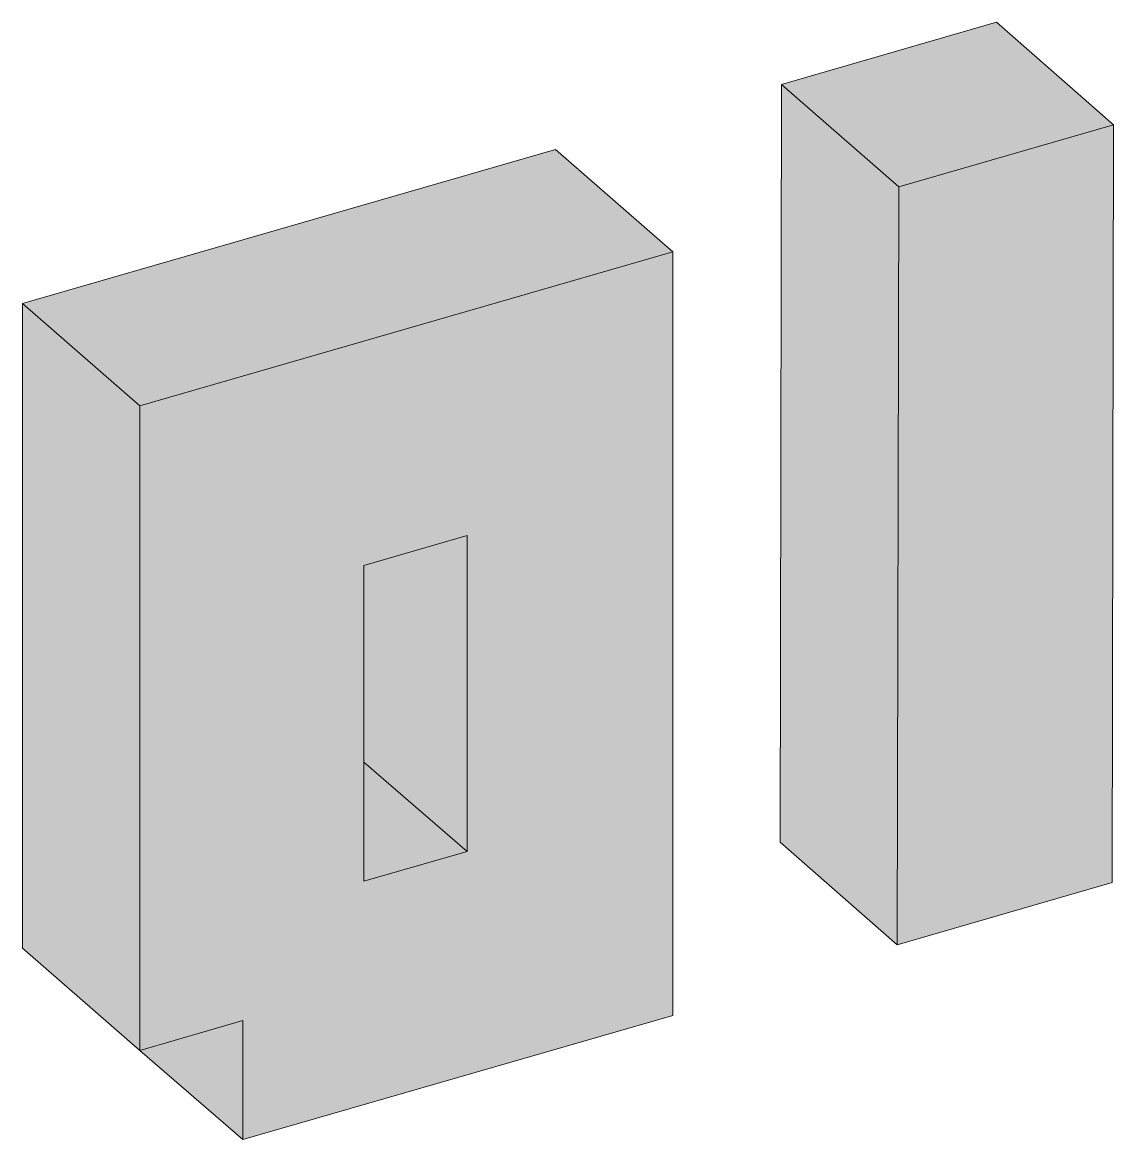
# Model space of a CAD drawing. Header units: millimetres. Extents: x 302.3 to 320.1, y 193.4 to 211.6.
import ezdxf

# ---------------------------------------------------------------- set-up
doc = ezdxf.new("R2010")
doc.units = ezdxf.units.MM
doc.header["$MEASUREMENT"] = 0
doc.layers.add('Layer 3', color=7, linetype='Continuous', lineweight=0)

msp = doc.modelspace()

# ---------------------------------------------------------------- hatches: boundary and pattern name
at = {"layer": 'Layer 3', "true_color": 0xbfbfbf, "transparency": 33554687}
h = msp.add_hatch(color=9, dxfattribs=at)
h.dxf.hatch_style = 2
h.paths.add_polyline_path([(316.571, 208.888), (314.661, 210.558), (318.166, 211.571), (320.075, 209.9)])
h = msp.add_hatch(color=9, dxfattribs=at)
h.dxf.hatch_style = 2
h.paths.add_polyline_path([(316.547, 196.532), (316.571, 208.888), (314.661, 210.558), (314.638, 198.202)])
at = {"layer": 'Layer 3', "true_color": 0x7f7f7f, "transparency": 33554687}
h = msp.add_hatch(color=8, dxfattribs=at)
h.dxf.hatch_style = 2
h.paths.add_polyline_path([(320.075, 209.9), (320.051, 197.544), (316.547, 196.532), (316.571, 208.888)])
at = {"layer": 'Layer 3', "true_color": 0xbfbfbf, "transparency": 33554687}
h = msp.add_hatch(color=9, dxfattribs=at)
h.dxf.hatch_style = 2
h.paths.add_polyline_path([(310.976, 209.496), (312.889, 207.83), (304.199, 205.32), (302.286, 206.986)])
at = {"layer": 'Layer 3', "true_color": 0x7f7f7f, "transparency": 33554687}
h = msp.add_hatch(color=8, dxfattribs=at)
h.dxf.hatch_style = 2
edge = h.paths.add_edge_path()
edge.add_spline(control_points=[(309.536, 201.259), (309.536, 201.259), (309.536, 198.051), (309.536, 198.051), (309.536, 198.051), (307.852, 197.565), (307.852, 197.565), (307.852, 197.565), (307.852, 199.507), (307.852, 199.507), (307.852, 199.507), (307.852, 202.716), (307.852, 202.716), (307.852, 202.716), (309.536, 203.202), (309.536, 203.202), (309.536, 203.202), (309.536, 201.259), (309.536, 201.259)], knot_values=[0, 0, 0, 0, 1, 1, 1, 2, 2, 2, 3, 3, 3, 4, 4, 4, 5, 5, 5, 6, 6, 6, 6], degree=3, periodic=0)
edge = h.paths.add_edge_path()
edge.add_spline(control_points=[(304.199, 205.32), (304.199, 205.32), (304.199, 194.809), (304.199, 194.809), (304.199, 194.809), (305.882, 195.295), (305.882, 195.295), (305.882, 195.295), (305.882, 193.353), (305.882, 193.353), (305.882, 193.353), (312.889, 195.376), (312.889, 195.376), (312.889, 195.376), (312.889, 197.319), (312.889, 197.319), (312.889, 197.319), (312.889, 207.83), (312.889, 207.83), (312.889, 207.83), (304.199, 205.32), (304.199, 205.32)], knot_values=[0, 0, 0, 0, 1, 1, 1, 2, 2, 2, 3, 3, 3, 4, 4, 4, 5, 5, 5, 6, 6, 6, 7, 7, 7, 7], degree=3, periodic=0)
at = {"layer": 'Layer 3', "true_color": 0xbfbfbf, "transparency": 33554687}
h = msp.add_hatch(color=9, dxfattribs=at)
h.dxf.hatch_style = 2
h.paths.add_polyline_path([(304.199, 194.809), (304.199, 205.32), (302.286, 206.986), (302.286, 196.475), (304.199, 194.809)])
at = {"layer": 'Layer 3', "true_color": 0x3f3f3f, "transparency": 33554687}
h = msp.add_hatch(color=250, dxfattribs=at)
h.dxf.hatch_style = 2
h.paths.add_polyline_path([(307.852, 202.716), (307.852, 199.507), (309.536, 198.051), (309.536, 201.259), (309.536, 203.202)])
at = {"layer": 'Layer 3', "true_color": 0xbfbfbf, "transparency": 33554687}
h = msp.add_hatch(color=9, dxfattribs=at)
h.dxf.hatch_style = 2
h.paths.add_polyline_path([(307.852, 197.565), (309.536, 198.051), (307.852, 199.507)])
at = {"layer": 'Layer 3', "true_color": 0x3f3f3f, "transparency": 33554687}
h = msp.add_hatch(color=250, dxfattribs=at)
h.dxf.hatch_style = 2
h.paths.add_polyline_path([(305.882, 193.353), (305.882, 195.295), (304.199, 194.809), (305.882, 193.353)])

# ---------------------------------------------------------------- linework, layer by layer
at = {"layer": 'Layer 3'}
for points in [[(316.571, 208.888), (314.661, 210.558), (318.166, 211.571), (320.075, 209.9)], [(316.547, 196.532), (316.571, 208.888), (314.661, 210.558), (314.638, 198.202)], [(310.976, 209.496), (312.889, 207.83), (304.199, 205.32), (302.286, 206.986)], [(307.852, 202.716), (307.852, 199.507), (309.536, 198.051), (309.536, 201.259), (309.536, 203.202)], [(307.852, 197.565), (309.536, 198.051), (307.852, 199.507)]]:
    msp.add_lwpolyline(points, close=True, dxfattribs=at)
for points in [[(320.075, 209.9), (320.051, 197.544), (316.547, 196.532), (316.571, 208.888)], [(304.199, 194.809), (304.199, 205.32), (302.286, 206.986), (302.286, 196.475), (304.199, 194.809)], [(305.882, 193.353), (305.882, 195.295), (304.199, 194.809), (305.882, 193.353)]]:
    msp.add_lwpolyline(points, dxfattribs=at)
for points, knots in [([(304.199, 205.32), (304.199, 205.32), (304.199, 194.809), (304.199, 194.809), (304.199, 194.809), (305.882, 195.295), (305.882, 195.295), (305.882, 195.295), (305.882, 193.353), (305.882, 193.353), (305.882, 193.353), (312.889, 195.376), (312.889, 195.376), (312.889, 195.376), (312.889, 197.319), (312.889, 197.319), (312.889, 197.319), (312.889, 207.83), (312.889, 207.83), (312.889, 207.83), (304.199, 205.32), (304.199, 205.32)], [0, 0, 0, 0, 1, 1, 1, 2, 2, 2, 3, 3, 3, 4, 4, 4, 5, 5, 5, 6, 6, 6, 7, 7, 7, 7]), ([(309.536, 201.259), (309.536, 201.259), (309.536, 198.051), (309.536, 198.051), (309.536, 198.051), (307.852, 197.565), (307.852, 197.565), (307.852, 197.565), (307.852, 199.507), (307.852, 199.507), (307.852, 199.507), (307.852, 202.716), (307.852, 202.716), (307.852, 202.716), (309.536, 203.202), (309.536, 203.202), (309.536, 203.202), (309.536, 201.259), (309.536, 201.259)], [0, 0, 0, 0, 1, 1, 1, 2, 2, 2, 3, 3, 3, 4, 4, 4, 5, 5, 5, 6, 6, 6, 6])]:
    msp.add_open_spline(points, degree=3, knots=knots, dxfattribs=at)

doc.saveas('drawing.dxf')
